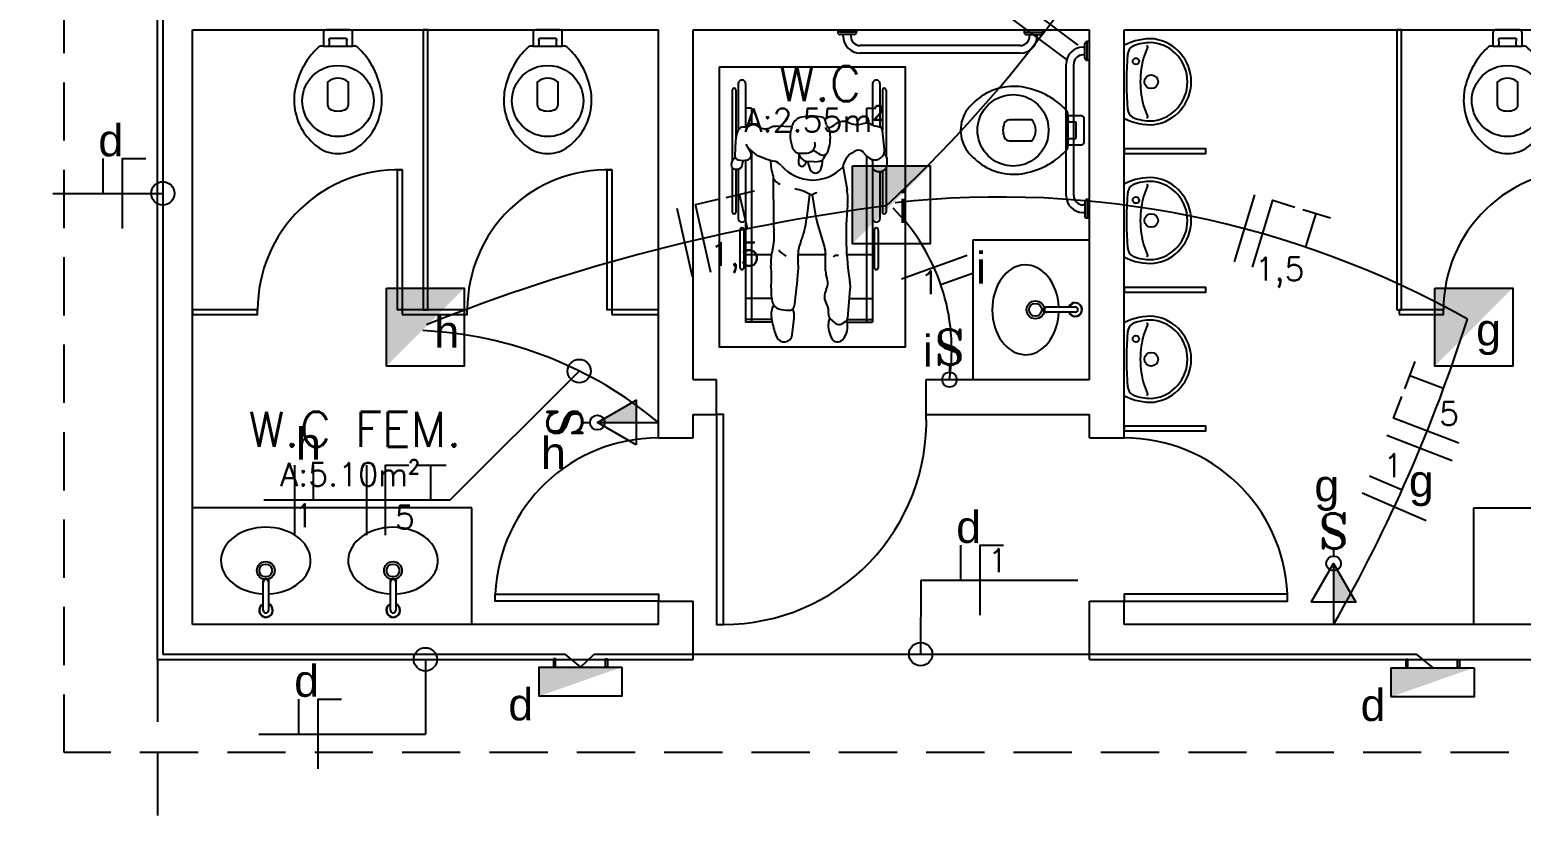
# Model space of a CAD drawing. Header units: millimetres. Extents: x 1111 to 2600, y -509 to -91.
# Drawn here: x 1557.84 to 1566.8, y -494.13 to -489.38 of the extents above; entities that cross this region are included whole.
import ezdxf
from ezdxf.enums import TextEntityAlignment as Align

# ---------------------------------------------------------------- set-up
doc = ezdxf.new("R2010")
doc.units = ezdxf.units.MM
for name, pattern in [('CONTINU', [0]), ('HIDDEN', [0.375, 0.25, -0.125]), ('HIDDENX2', [0.75, 0.5, -0.25])]:
    doc.linetypes.add(name, pattern=pattern)
for name, color, linetype in [('-HIDRO', 8, 'Continuous'), ('08', 8, 'Continuous'), ('eletroduto parede e teto', 2, 'CONTINU'), ('FIACAO', 1, 'Continuous'), ('PL3', 3, 'Continuous'), ('Pontos Elétricos', 3, 'Continuous'), ('Pontos Luminotécnicos', 3, 'Continuous'), ('PONTOS_ELETRICOS', 2, 'Continuous'), ('SOMENTE_TUBULACAO', 2, 'Continuous'), ('TXT_0', 7, 'Continuous')]:
    doc.layers.add(name, color=color, linetype=linetype)
doc.styles.add('ARIAL', font='arial.ttf', dxfattribs={"height": 2})
doc.styles.add('COTA75', font='ROMANS.SHX')
doc.styles.add('INTERRUPTOR', font='romant__.ttf', dxfattribs={"height": 0.6})
doc.styles.add('ROMANS', font='romans')

# ---------------------------------------------------------------- blocks, each defined once
blk = doc.blocks.new('SANIT-flat-3-flat-1')
at = {"layer": '-HIDRO'}
blk.add_line((0.07, -0.0625), (0.07, 0.0625), dxfattribs=at)
for points in [[(0.073, -0.082, 0.059368), (0.13, -0.132, 0.082654), (0.23, -0.178, 0.104255), (0.33, -0.1865, 0.107708), (0.43, -0.1525, 0.088187), (0.5, -0.09, 0.163426), (0.53, 0, 0.163426), (0.5, 0.09, 0.088187), (0.43, 0.1525, 0.107708), (0.33, 0.1865, 0.104255), (0.23, 0.178, 0.082654), (0.13, 0.132, 0.059368), (0.073, 0.082, 0.207706), (0.07, 0.0745), (0.07, 0.0693), (0.07, 0.0625), (0.012, 0.0625, 0.402093), (0, 0.0515), (0, 0.0515), (0, -0.0515, 0.402093), (0.012, -0.0625), (0.07, -0.0625), (0.07, -0.0693), (0.07, -0.0745, 0.207706)], [(0.152, 0, -0.268395), (0.23, 0.1335, -0.179674), (0.33, 0.151, -0.170707), (0.4205, 0.1, -0.179561), (0.4575, 0, -0.179561), (0.4205, -0.1, -0.170707), (0.33, -0.151, -0.179674), (0.23, -0.1335, -0.268395)], [(0.3425, -0.03, 0.183333), (0.3425, 0.03, 0.302776), (0.32, 0.0445), (0.224, 0.0445, 0.370787), (0.224, -0.0445), (0.32, -0.0445, 0.302776)]]:
    blk.add_lwpolyline(points, format="xyb", close=True, dxfattribs=at)
blk.add_lwpolyline([(0.07, -0.0436, 0.380199), (0.062, -0.036), (0.051, -0.036, 0.087349), (0.047, -0.037, -0.172037), (0.0383, -0.037, -0.102747), (0.0363, -0.0357, -0.167994), (0.035, -0.0315), (0.035, 0.0315), (0.035, 0.0315, -0.167994), (0.0363, 0.0357, -0.102747), (0.0383, 0.037, -0.172037), (0.047, 0.037, 0.087349), (0.051, 0.036), (0.062, 0.036, 0.380199), (0.07, 0.0436)], format="xyb", dxfattribs=at)
blk = doc.blocks.new('LAVATOR')
for p, q in [((-0.1408, 0.0004), (-0.1408, 0.1946)), ((-0.1408, -0.1938), (-0.1408, 0.0004))]:
    blk.add_line(p, q)
blk.add_lwpolyline([(-0.1288, 0.0004, 0.019765), (-0.1233, -0.1396, 0.055725), (-0.1208, -0.1596, 0.26837), (-0.0808, -0.1966, 0.08527), (0.0165, -0.2098, 0.373975), (0.1992, 0.0004, 0.373975), (0.0165, 0.2106, 0.08527), (-0.0808, 0.1974, 0.26837), (-0.1208, 0.1604, 0.055725), (-0.1233, 0.1404, 0.019765)], format="xyb", close=True)
blk.add_lwpolyline([(-0.0217, 0.1944, -0.557482), (-0.016, 0.1859, 0.068592), (-0.0493, 0.0704, 0.02486), (-0.0548, 0.0004, 0.02486), (-0.0493, -0.0696, 0.068592), (-0.016, -0.1851, -0.557482), (-0.0217, -0.1936)], format="xyb")
for centre, radius in [((-0.0778, 0.1104), 0.0175), ((0.0042, 0.0004), 0.0365)]:
    blk.add_circle(centre, radius)
for centre, radius, start, end in [((-0.1378, 0.1946), 0.003, 117.73531, 180), ((-0.0018, -0.0639), 0.2951, 85.90608, 117.73531), ((-0.013, 0.0004), 0.2323, 0, 82.01817), ((-0.013, 0.0004), 0.2322, 277.98183, 0), ((-0.1378, -0.1938), 0.003, 180, 242.26469), ((-0.0018, 0.0647), 0.2951, 242.26469, 274.09392)]:
    blk.add_arc(centre, radius, start, end)
blk = doc.blocks.new('I_i1')
at = {"layer": 'PONTOS_ELETRICOS'}
blk.add_line((0, -0.0647), (0, -0.0317), dxfattribs=at)
blk.add_circle((0, 0), 0.0317, dxfattribs=at)
at = {"layer": 'PONTOS_ELETRICOS', "style": 'INTERRUPTOR'}
blk.add_text('S', height=0.15, dxfattribs=at).set_placement((-0.0005, -0.1399), align=Align.MIDDLE)
blk = doc.blocks.new('arandela')
at = {"layer": 'eletroduto parede e teto'}
blk.add_hatch(color=9, dxfattribs=at).paths.add_polyline_path([(-0.0343, -0.1448), (0.0902, 0.2108), (-0.0343, 0.2108)])
at = {"layer": 'Pontos Luminotécnicos', "ltscale": 0.5}
for points in [[(-0.0343, -0.1448), (0.0902, -0.1448), (0.0902, 0.2108), (-0.0343, 0.2108)], [(-0.0698, 0.1486), (-0.0343, 0.1486), (-0.0343, 0.1397), (-0.0698, 0.1397)], [(-0.0698, -0.0826), (-0.0343, -0.0826), (-0.0343, -0.0737), (-0.0698, -0.0737)]]:
    blk.add_lwpolyline(points, close=True, dxfattribs=at)
blk = doc.blocks.new('f_fr')
at = {"layer": 'FIACAO'}
for points in [[(-0.04, -0.15), (-0.04, 0.15)], [(0.04, 0), (0.04, 0.15)]]:
    blk.add_lwpolyline(points, dxfattribs=at)
blk = doc.blocks.new('f_fnt')
at = {"layer": 'FIACAO'}
for points in [[(-0.08, -0.15), (-0.08, 0.15)], [(0, -0.15), (0, 0.15), (0.1, 0.15)], [(0.135, 0.15), (0.26, 0.15)], [(0.195, 0), (0.195, 0.15)]]:
    blk.add_lwpolyline(points, dxfattribs=at)
blk = doc.blocks.new('f_nr')
at = {"layer": 'FIACAO'}
for points in [[(-0.0414, 0), (-0.0414, 0.1508)], [(0.0414, -0.1492), (0.0414, 0.1508), (0.1414, 0.1508)]]:
    blk.add_lwpolyline(points, dxfattribs=at)

msp = doc.modelspace()

# ---------------------------------------------------------------- hatches: boundary and pattern name
at = {"layer": 'Pontos Elétricos'}
h = msp.add_hatch(color=251, dxfattribs=at)
h.dxf.hatch_style = 1
h.paths.add_polyline_path([(1561.2488, -491.7349), (1561.4808, -491.7349), (1561.4808, -491.601)])
h = msp.add_hatch(color=251, dxfattribs=at)
h.dxf.hatch_style = 1
h.paths.add_polyline_path([(1565.6727, -492.5811), (1565.6727, -492.8131), (1565.8066, -492.8131)])
at = {"layer": 'Pontos Luminotécnicos', "ltscale": 0.05}
h = msp.add_hatch(color=9, dxfattribs=at)
h.dxf.hatch_style = 1
h.paths.add_polyline_path([(1563.2489, -490.1932), (1562.7809, -490.1932), (1562.7809, -490.6612)])
h = msp.add_hatch(color=9, dxfattribs=at)
h.dxf.hatch_style = 1
h.paths.add_polyline_path([(1560.4489, -490.9282), (1559.9809, -490.9282), (1559.9809, -491.3962)])
h = msp.add_hatch(color=9, dxfattribs=at)
h.dxf.hatch_style = 1
h.paths.add_polyline_path([(1566.7489, -490.9282), (1566.2809, -490.9282), (1566.2809, -491.3962)])

# ---------------------------------------------------------------- linework, layer by layer
at = {"linetype": 'ByBlock'}
for p, q in [((1557.9767, -490.359), (1558.6374, -490.359)), ((1560.3619, -492.2009), (1561.1396, -491.4256)), ((1560.3619, -492.2009), (1559.2436, -492.2009)), ((1563.1917, -492.6823), (1563.1913, -493.1258)), ((1563.1917, -492.6823), (1564.135, -492.6823)), ((1560.2153, -493.1626), (1560.2149, -493.6061)), ((1559.2135, -493.6061), (1560.2149, -493.6061))]:
    msp.add_line(p, q, dxfattribs=at)
for centre in [(1558.6374, -490.359), (1561.1396, -491.4256), (1563.1913, -493.1258), (1560.2149, -493.1572)]:
    msp.add_circle(centre, 0.07, dxfattribs=at)
at = {"layer": '08', "linetype": 'HIDDENX2', "ltscale": 0.7}
for p, q in [((1558.0449, -493.7172), (1558.0449, -486.3672)), ((1568.8249, -493.7172), (1558.0449, -493.7172))]:
    msp.add_line(p, q, dxfattribs=at)
at = {"layer": '08'}
for p, q in [((1558.6049, -493.1572), (1558.6049, -489.1672)), ((1558.8149, -492.9472), (1558.8149, -489.3772)), ((1558.8149, -489.3772), (1561.6149, -489.3772)), ((1561.6149, -491.8272), (1561.6149, -489.3772)), ((1561.8249, -491.4772), (1561.8249, -489.3772)), ((1561.8249, -489.3772), (1564.2049, -489.3772)), ((1562.6929, -489.3772), (1562.6929, -489.3912)), ((1562.8049, -489.3912), (1562.6929, -489.3912)), ((1562.7909, -489.4052), (1562.7069, -489.4052)), ((1562.7258, -489.415), (1562.7258, -489.4052)), ((1562.772, -489.4052), (1562.772, -489.415)), ((1562.8049, -489.3772), (1562.8049, -489.3912)), ((1563.8129, -489.3772), (1563.8129, -489.3912)), ((1563.8129, -489.3912), (1563.9249, -489.3912)), ((1563.8269, -489.4052), (1563.9109, -489.4052)), ((1563.8458, -489.4052), (1563.8458, -489.415)), ((1563.892, -489.415), (1563.892, -489.4052)), ((1563.9249, -489.3772), (1563.9249, -489.3912)), ((1564.2049, -491.4772), (1564.2049, -489.3772)), ((1564.4149, -491.8272), (1564.4149, -489.3772)), ((1564.4149, -489.3772), (1568.6149, -489.3772)), ((1563.7898, -489.471), (1562.828, -489.471)), ((1564.1671, -489.4806), (1564.1769, -489.4806)), ((1564.1769, -489.5457), (1564.1769, -489.4617)), ((1564.1909, -489.5597), (1564.1909, -489.4477)), ((1564.2049, -489.4477), (1564.1909, -489.4477)), ((1563.7898, -489.5172), (1562.828, -489.5172)), ((1564.0649, -490.3717), (1564.0649, -489.5828)), ((1564.1111, -490.3717), (1564.1111, -489.5828)), ((1564.1769, -489.5268), (1564.1671, -489.5268)), ((1564.2049, -489.5597), (1564.1909, -489.5597)), ((1562.0587, -489.738), (1562.0587, -490.1648)), ((1562.0809, -489.738), (1562.0809, -490.0294)), ((1562.0952, -489.7002), (1562.0952, -489.9785)), ((1562.1396, -489.7002), (1562.1396, -489.8463)), ((1562.9024, -489.7002), (1562.9024, -489.8463)), ((1562.9468, -489.7002), (1562.9468, -489.9606)), ((1562.961, -489.738), (1562.961, -489.9787)), ((1562.9833, -489.738), (1562.9833, -490.1335)), ((1562.1752, -489.8463), (1562.1396, -489.8463)), ((1562.1396, -489.8463), (1562.1396, -489.9595)), ((1562.1752, -489.8463), (1562.1752, -489.9487)), ((1562.8668, -489.8463), (1562.9024, -489.8463)), ((1562.8668, -489.8463), (1562.8668, -489.9379)), ((1562.9024, -489.8463), (1562.9024, -489.9477)), ((1562.4167, -489.9582), (1562.3235, -489.9561)), ((1562.9737, -490.0947), (1562.9613, -489.9806)), ((1562.1397, -490.0638), (1562.169, -490.1124)), ((1562.1543, -490.0881), (1562.1937, -490.1198)), ((1562.1612, -490.0936), (1562.1577, -490.0936)), ((1562.1752, -490.1049), (1562.1752, -491.1327)), ((1562.4542, -490.116), (1562.4656, -490.136)), ((1562.4599, -490.126), (1562.458, -490.1765)), ((1562.4717, -490.1182), (1562.5064, -490.1163)), ((1562.621, -490.124), (1562.606, -490.1515)), ((1562.0573, -490.2007), (1562.0537, -490.1814)), ((1562.0569, -490.1673), (1562.0654, -490.1556)), ((1562.0587, -490.2045), (1562.0587, -490.4714)), ((1562.0809, -490.2145), (1562.0809, -490.4714)), ((1562.0952, -490.2132), (1562.0952, -490.5092)), ((1562.1396, -490.1595), (1562.1396, -490.5092)), ((1562.5048, -490.1659), (1562.4952, -490.1857)), ((1562.5509, -490.1695), (1562.5174, -490.1678)), ((1562.5533, -490.1694), (1562.5863, -490.1651)), ((1562.7242, -490.1936), (1562.7487, -490.3368)), ((1562.8668, -490.1348), (1562.8668, -491.1327)), ((1562.9024, -490.1616), (1562.9024, -490.1887)), ((1562.9024, -490.2051), (1562.9024, -490.5092)), ((1562.9833, -490.2079), (1562.9833, -490.4714)), ((1562.9905, -490.1872), (1562.9903, -490.1547)), ((1562.3047, -490.2562), (1562.3062, -490.5335)), ((1562.9468, -490.2279), (1562.9468, -490.5092)), ((1562.961, -490.2243), (1562.961, -490.4714)), ((1562.5234, -490.3633), (1562.505, -490.5114)), ((1562.5386, -490.3678), (1562.5593, -490.4908)), ((1564.1909, -490.3948), (1564.1909, -490.5068)), ((1564.2049, -490.3948), (1564.1909, -490.3948)), ((1564.1769, -490.4277), (1564.1671, -490.4277)), ((1564.1671, -490.4739), (1564.1769, -490.4739)), ((1564.1769, -490.4088), (1564.1769, -490.4928)), ((1562.1396, -490.5092), (1562.1396, -491.1327)), ((1562.6128, -490.675), (1562.5685, -490.5296)), ((1562.9024, -490.5092), (1562.9024, -491.1327)), ((1564.2049, -490.5068), (1564.1909, -490.5068)), ((1562.1053, -490.5787), (1562.1053, -490.8038)), ((1562.1295, -490.5787), (1562.1295, -490.8038)), ((1562.9125, -490.5787), (1562.9125, -490.8038)), ((1562.9367, -490.5787), (1562.9367, -490.8038)), ((1562.2947, -490.727), (1562.1396, -490.727)), ((1562.6204, -490.727), (1562.4538, -490.727)), ((1562.62, -490.8233), (1562.6204, -490.7273)), ((1562.9024, -490.727), (1562.747, -490.727)), ((1562.2961, -490.9905), (1562.1396, -490.9905)), ((1562.7527, -491.1072), (1562.7681, -490.934)), ((1562.7631, -490.9905), (1562.9024, -490.9905)), ((1562.4196, -491.2075), (1562.4306, -491.1072)), ((1563.9453, -491.041), (1563.947, -491.041)), ((1563.947, -491.0727), (1563.9453, -491.0727)), ((1563.9481, -491.041), (1563.9502, -491.041)), ((1563.9502, -491.0728), (1563.9481, -491.0728)), ((1563.9502, -491.041), (1564.1203, -491.041)), ((1564.1203, -491.0728), (1563.9502, -491.0728)), ((1562.296, -491.116), (1562.1396, -491.116)), ((1562.2991, -491.1327), (1562.1396, -491.1327)), ((1562.6806, -491.1396), (1562.6489, -491.1131)), ((1562.7174, -491.1421), (1562.7399, -491.128)), ((1562.7501, -491.1327), (1562.9024, -491.1327)), ((1562.7504, -491.116), (1562.9024, -491.116)), ((1561.8249, -491.4772), (1561.9649, -491.4772)), ((1561.9649, -491.6872), (1561.9649, -491.4772)), ((1563.2249, -491.4772), (1564.2049, -491.4772)), ((1563.2249, -491.6872), (1563.2249, -491.4772)), ((1561.8249, -491.8272), (1561.8249, -491.6872)), ((1561.8249, -491.6872), (1561.9649, -491.6872)), ((1563.2249, -491.6872), (1564.2049, -491.6872)), ((1564.2049, -491.8272), (1564.2049, -491.6872)), ((1561.6149, -491.8272), (1561.8249, -491.8272)), ((1564.2049, -491.8272), (1564.4149, -491.8272)), ((1559.2411, -492.6893), (1559.2411, -492.6876)), ((1559.2411, -492.6924), (1559.2411, -492.6904)), ((1559.2411, -492.8626), (1559.2411, -492.6924)), ((1559.2729, -492.6876), (1559.2729, -492.6893)), ((1559.2729, -492.6904), (1559.2729, -492.6924)), ((1559.2729, -492.6924), (1559.2729, -492.8626)), ((1560.0056, -492.6924), (1560.0056, -492.6904)), ((1560.0056, -492.8626), (1560.0056, -492.6924)), ((1560.0057, -492.6893), (1560.0057, -492.6876)), ((1560.0374, -492.6876), (1560.0374, -492.6893)), ((1560.0375, -492.6904), (1560.0375, -492.6924)), ((1560.0375, -492.6924), (1560.0375, -492.8626)), ((1561.6149, -492.9472), (1561.6149, -492.8072)), ((1561.6149, -492.8072), (1561.8249, -492.8072)), ((1561.8249, -493.1572), (1561.8249, -492.8072)), ((1564.2049, -493.1572), (1564.2049, -492.8072)), ((1564.2049, -492.8072), (1564.4149, -492.8072)), ((1564.4149, -492.9472), (1564.4149, -492.8072)), ((1561.6149, -492.9472), (1558.8149, -492.9472)), ((1568.6149, -492.9472), (1564.4149, -492.9472)), ((1558.6049, -493.1572), (1561.8249, -493.1572)), ((1564.2049, -493.1572), (1568.8249, -493.1572))]:
    msp.add_line(p, q, dxfattribs=at)
at = {"layer": '08', "ltscale": 0.03}
for p, q in [((1563.5049, -490.6372), (1563.5049, -491.4772)), ((1563.5049, -490.6372), (1564.2049, -490.6372)), ((1560.4949, -492.2472), (1558.8149, -492.2472)), ((1560.4949, -492.9472), (1560.4949, -492.2472)), ((1566.5149, -492.2472), (1568.6149, -492.2472)), ((1566.5149, -492.9472), (1566.5149, -492.2472))]:
    msp.add_line(p, q, dxfattribs=at)
at = {"layer": '08', "linetype": 'HIDDEN', "ltscale": 1.5}
msp.add_lwpolyline([(1558.6049, -493.1572), (1558.6049, -495.6422), (1523.6049, -495.6422), (1523.6049, -467.6422), (1558.6049, -467.6422), (1558.6049, -470.1272)], dxfattribs=at)
at = {"layer": '08'}
for points in [[(1560.2009, -491.0572), (1560.2289, -491.0572), (1560.2289, -489.3772), (1560.2009, -489.3772)], [(1566.0529, -491.0572), (1566.0809, -491.0572), (1566.0809, -489.3772), (1566.0529, -489.3772)], [(1564.4149, -490.1192), (1564.9049, -490.1192), (1564.9049, -490.0912), (1564.4149, -490.0912)], [(1560.0749, -491.0572), (1560.0469, -491.0572), (1560.0469, -490.2172), (1560.0749, -490.2172)], [(1561.3349, -491.0572), (1561.3069, -491.0572), (1561.3069, -490.2172), (1561.3349, -490.2172)], [(1564.4149, -490.9522), (1564.9049, -490.9522), (1564.9049, -490.9242), (1564.4149, -490.9242)], [(1558.8149, -491.0852), (1559.2069, -491.0852), (1559.2069, -491.0572), (1558.8149, -491.0572)], [(1560.0749, -491.0852), (1560.4669, -491.0852), (1560.4669, -491.0572), (1560.0749, -491.0572)], [(1561.3349, -491.0852), (1561.6149, -491.0852), (1561.6149, -491.0572), (1561.3349, -491.0572)], [(1566.0669, -491.0852), (1566.3329, -491.0852), (1566.3329, -491.0572), (1566.0669, -491.0572)], [(1561.9649, -491.6872), (1561.9649, -492.9472), (1562.0069, -492.9472), (1562.0069, -491.6872)], [(1564.4149, -491.7852), (1564.9049, -491.7852), (1564.9049, -491.7572), (1564.4149, -491.7572)], [(1561.6149, -492.8072), (1560.6349, -492.8072), (1560.6349, -492.7652), (1561.6149, -492.7652)], [(1564.4149, -492.8072), (1565.3949, -492.8072), (1565.3949, -492.7652), (1564.4149, -492.7652)]]:
    msp.add_lwpolyline(points, close=True, dxfattribs=at)
at = {"layer": '08', "ltscale": 0.7}
msp.add_lwpolyline([(1561.9803, -489.6012), (1561.9803, -491.2812), (1563.1003, -491.2812), (1563.1003, -489.6012)], close=True, dxfattribs=at)
at = {"layer": '08'}
for points in [[(1563.9453, -491.0727, 0), (1563.9425, -491.0725, 0), (1563.9399, -491.0718, 0), (1563.9374, -491.0706, 0), (1563.9351, -491.069, 0), (1563.9332, -491.0671, 0), (1563.9316, -491.0648, 0), (1563.9304, -491.0623, 0), (1563.9297, -491.0596, 0), (1563.9295, -491.0569, 0), (1563.9297, -491.0541, 0), (1563.9304, -491.0514, 0), (1563.9316, -491.0489, 0), (1563.9332, -491.0467, 0), (1563.9351, -491.0447, 0), (1563.9374, -491.0431, 0), (1563.9399, -491.042, 0), (1563.9425, -491.0412, 0), (1563.9453, -491.041, 0)], [(1563.9445, -491.0414, 0), (1563.9419, -491.0422, 0), (1563.9394, -491.0435, 0), (1563.9372, -491.0451, 0), (1563.9354, -491.0472, 0), (1563.9339, -491.0495, 0), (1563.9328, -491.0521, 0), (1563.9322, -491.0548, 0), (1563.9321, -491.0569, 0)], [(1563.9321, -491.0569, 0), (1563.9323, -491.0596, 0), (1563.933, -491.0623, 0), (1563.9342, -491.0648, 0), (1563.9358, -491.0671, 0), (1563.9377, -491.069, 0), (1563.94, -491.0706, 0), (1563.9425, -491.0718, 0), (1563.9445, -491.0724, 0)], [(1563.9481, -491.0728, 0), (1563.9453, -491.0725, 0), (1563.9426, -491.0718, 0), (1563.9401, -491.0706, 0), (1563.9379, -491.069, 0), (1563.9359, -491.0671, 0), (1563.9343, -491.0648, 0), (1563.9332, -491.0623, 0), (1563.9325, -491.0596, 0), (1563.9322, -491.0569, 0), (1563.9325, -491.0541, 0), (1563.9332, -491.0514, 0), (1563.9343, -491.0489, 0), (1563.9359, -491.0466, 0), (1563.9379, -491.0447, 0), (1563.9401, -491.0431, 0), (1563.9426, -491.0419, 0), (1563.9453, -491.0412, 0), (1563.9481, -491.041, 0)], [(1563.9501, -491.041, 0), (1563.9474, -491.0412, 0), (1563.9447, -491.0419, 0), (1563.9422, -491.0431, 0), (1563.9399, -491.0447, 0), (1563.938, -491.0467, 0), (1563.9364, -491.0489, 0), (1563.9352, -491.0515, 0), (1563.9345, -491.0541, 0), (1563.9343, -491.0569, 0)], [(1563.9343, -491.0569, 0), (1563.9346, -491.0596, 0), (1563.9353, -491.0623, 0), (1563.9364, -491.0648, 0), (1563.938, -491.0671, 0), (1563.94, -491.069, 0), (1563.9422, -491.0706, 0), (1563.9447, -491.0718, 0), (1563.9474, -491.0725, 0), (1563.9502, -491.0728, 0)], [(1563.9501, -491.041, 0), (1563.9502, -491.041, 0)], [(1559.2411, -492.6876, 0), (1559.2414, -492.6848, 0), (1559.2421, -492.6822, 0), (1559.2433, -492.6797, 0), (1559.2448, -492.6774, 0), (1559.2468, -492.6754, 0), (1559.2491, -492.6739, 0), (1559.2516, -492.6727, 0), (1559.2543, -492.672, 0), (1559.257, -492.6718, 0), (1559.2598, -492.672, 0), (1559.2624, -492.6727, 0), (1559.2649, -492.6739, 0), (1559.2672, -492.6754, 0), (1559.2692, -492.6774, 0), (1559.2707, -492.6797, 0), (1559.2719, -492.6822, 0), (1559.2726, -492.6848, 0), (1559.2729, -492.6876, 0)], [(1559.2411, -492.6904, 0), (1559.2413, -492.6876, 0), (1559.2421, -492.6849, 0), (1559.2432, -492.6824, 0), (1559.2448, -492.6802, 0), (1559.2468, -492.6782, 0), (1559.2491, -492.6766, 0), (1559.2516, -492.6755, 0), (1559.2542, -492.6747, 0), (1559.257, -492.6745, 0), (1559.2598, -492.6747, 0), (1559.2624, -492.6755, 0), (1559.265, -492.6766, 0), (1559.2672, -492.6782, 0), (1559.2692, -492.6802, 0), (1559.2708, -492.6824, 0), (1559.272, -492.6849, 0), (1559.2727, -492.6876, 0), (1559.2729, -492.6904, 0)], [(1559.257, -492.6766, 0), (1559.2542, -492.6768, 0), (1559.2516, -492.6776, 0), (1559.2491, -492.6787, 0), (1559.2468, -492.6803, 0), (1559.2448, -492.6823, 0), (1559.2432, -492.6845, 0), (1559.2421, -492.687, 0), (1559.2413, -492.6897, 0), (1559.2411, -492.6924, 0)], [(1559.257, -492.6744, 0), (1559.2543, -492.6746, 0), (1559.2516, -492.6753, 0), (1559.2491, -492.6765, 0), (1559.2468, -492.6781, 0), (1559.2448, -492.68, 0), (1559.2433, -492.6823, 0), (1559.2421, -492.6848, 0), (1559.2415, -492.6868, 0)], [(1559.2725, -492.6868, 0), (1559.2717, -492.6842, 0), (1559.2704, -492.6817, 0), (1559.2687, -492.6795, 0), (1559.2667, -492.6777, 0), (1559.2644, -492.6762, 0), (1559.2618, -492.6751, 0), (1559.2591, -492.6745, 0), (1559.257, -492.6744, 0)], [(1559.2729, -492.6924, 0), (1559.2727, -492.6896, 0), (1559.2719, -492.687, 0), (1559.2708, -492.6845, 0), (1559.2692, -492.6822, 0), (1559.2672, -492.6803, 0), (1559.2649, -492.6787, 0), (1559.2624, -492.6775, 0), (1559.2597, -492.6768, 0), (1559.257, -492.6766, 0)], [(1559.2729, -492.6924, 0), (1559.2729, -492.6924, 0)], [(1560.0056, -492.6904, 0), (1560.0059, -492.6876, 0), (1560.0066, -492.6849, 0), (1560.0078, -492.6824, 0), (1560.0094, -492.6802, 0), (1560.0113, -492.6782, 0), (1560.0136, -492.6766, 0), (1560.0161, -492.6755, 0), (1560.0188, -492.6747, 0), (1560.0216, -492.6745, 0), (1560.0243, -492.6747, 0), (1560.027, -492.6755, 0), (1560.0295, -492.6766, 0), (1560.0318, -492.6782, 0), (1560.0337, -492.6802, 0), (1560.0353, -492.6824, 0), (1560.0365, -492.6849, 0), (1560.0372, -492.6876, 0), (1560.0375, -492.6904, 0)], [(1560.0216, -492.6766, 0), (1560.0188, -492.6768, 0), (1560.0161, -492.6776, 0), (1560.0136, -492.6787, 0), (1560.0113, -492.6803, 0), (1560.0094, -492.6823, 0), (1560.0078, -492.6845, 0), (1560.0066, -492.687, 0), (1560.0059, -492.6897, 0), (1560.0056, -492.6924, 0)], [(1560.0057, -492.6876, 0), (1560.0059, -492.6848, 0), (1560.0066, -492.6822, 0), (1560.0078, -492.6797, 0), (1560.0094, -492.6774, 0), (1560.0114, -492.6754, 0), (1560.0136, -492.6739, 0), (1560.0161, -492.6727, 0), (1560.0188, -492.672, 0), (1560.0216, -492.6718, 0), (1560.0243, -492.672, 0), (1560.027, -492.6727, 0), (1560.0295, -492.6739, 0), (1560.0318, -492.6754, 0), (1560.0337, -492.6774, 0), (1560.0353, -492.6797, 0), (1560.0365, -492.6822, 0), (1560.0372, -492.6848, 0), (1560.0374, -492.6876, 0)], [(1560.0216, -492.6744, 0), (1560.0188, -492.6746, 0), (1560.0161, -492.6753, 0), (1560.0136, -492.6765, 0), (1560.0114, -492.6781, 0), (1560.0094, -492.68, 0), (1560.0078, -492.6823, 0), (1560.0066, -492.6848, 0), (1560.0061, -492.6868, 0)], [(1560.0371, -492.6868, 0), (1560.0362, -492.6842, 0), (1560.035, -492.6817, 0), (1560.0333, -492.6795, 0), (1560.0312, -492.6777, 0), (1560.0289, -492.6762, 0), (1560.0264, -492.6751, 0), (1560.0237, -492.6745, 0), (1560.0216, -492.6744, 0)], [(1560.0375, -492.6924, 0), (1560.0372, -492.6896, 0), (1560.0365, -492.687, 0), (1560.0353, -492.6845, 0), (1560.0337, -492.6822, 0), (1560.0317, -492.6803, 0), (1560.0295, -492.6787, 0), (1560.027, -492.6775, 0), (1560.0243, -492.6768, 0), (1560.0216, -492.6766, 0)], [(1560.0375, -492.6924, 0), (1560.0375, -492.6924, 0)]]:
    msp.add_polyline3d(points, dxfattribs=at)
at = {"layer": '08', "ltscale": 0.03}
for centre, radius in [((1563.881, -491.0579), 0.0537), ((1563.881, -491.0579), 0.0383), ((1559.256, -492.6233), 0.0537), ((1559.256, -492.6233), 0.0383), ((1560.0205, -492.6233), 0.0537), ((1560.0205, -492.6233), 0.0383)]:
    msp.add_circle(centre, radius, dxfattribs=at)
at = {"layer": '08'}
for centre, radius, start, end in [((1562.7069, -489.3912), 0.014, 180, 270), ((1562.7909, -489.3912), 0.014, 270, 0), ((1563.8269, -489.3912), 0.014, 180, 270), ((1563.9109, -489.3912), 0.014, 270, 360), ((1562.828, -489.415), 0.1022, 180, 270), ((1562.828, -489.415), 0.056, 180, 270), ((1563.7898, -489.415), 0.056, 270, 360), ((1563.7898, -489.415), 0.1022, 270, 360), ((1564.1671, -489.5828), 0.1022, 90, 180), ((1564.1909, -489.4617), 0.014, 90, 180), ((1564.1671, -489.5828), 0.056, 90, 180), ((1564.1909, -489.5457), 0.014, 180, 270), ((1562.0698, -489.738), 0.0111, 0, 180), ((1562.1174, -489.7002), 0.0222, 0, 180), ((1562.9246, -489.7002), 0.0222, 0, 180), ((1562.9722, -489.738), 0.0111, 0, 180), ((1562.5957, -490.0152), 0.1879, 158.13351, 162.35097), ((1562.488, -489.972), 0.0719, 100.04427, 158.13351), ((1562.5374, -490.2505), 0.3548, 80.21672, 100.04427), ((1562.5932, -489.9267), 0.0261, 0.95353, 80.21672), ((1562.6684, -489.9254), 0.0491, 180.95353, 221.32895), ((1562.5813, -489.8093), 0.1659, 289.72567, 307.52221), ((1562.7253, -489.9967), 0.0704, 63.51661, 127.52221), ((1562.8083, -489.8301), 0.1157, 243.51661, 286.56944), ((1562.8631, -490.0141), 0.0763, 67.14854, 106.56944), ((1562.9926, -489.7067), 0.2573, 247.14854, 258.55295), ((1563.2224, -490.1459), 1.1474, 173.54568, 179.2953), ((1562.1787, -490.0279), 0.0971, 149.42594, 173.54568), ((1562.1787, -490.0279), 0.0971, 145.4123, 149.42594), ((1562.1234, -489.9897), 0.0299, 86.22682, 145.4123), ((1562.1305, -489.8823), 0.0777, 266.22682, 295.21489), ((1562.1864, -490.0011), 0.0535, 102.10761, 115.21489), ((1562.1864, -490.0011), 0.0535, 53.1315, 102.10761), ((1562.2574, -489.9063), 0.0649, 233.1315, 296.46299), ((1562.3218, -490.0356), 0.0794, 88.71911, 116.46299), ((1562.5957, -490.0152), 0.1879, 162.35097, 202.37391), ((1562.5834, -490.0002), 0.0642, 32.80164, 41.32895), ((1562.3968, -490.0212), 0.252, 339.58637, 6.4099), ((1562.5834, -490.0002), 0.0642, 6.4099, 32.80164), ((1562.9366, -489.9833), 0.0249, 65.74067, 78.55295), ((1562.9366, -489.9833), 0.0249, 6.17376, 65.74067), ((1562.143, -490.128), 0.0302, 284.35284, 31.02908), ((1562.2445, -490.0569), 0.0809, 231.10071, 245.81716), ((1562.469, -490.0673), 0.0509, 202.37391, 273.03449), ((1562.5064, -490.0654), 0.051, 270, 15.43766), ((1562.3255, -490.5649), 0.5126, 59.17006, 64.88479), ((1562.604, -490.0983), 0.0309, 239.17006, 339.58637), ((1562.8492, -490.2225), 0.1283, 109.94441, 166.94517), ((1562.8186, -490.1383), 0.0386, 34.54853, 109.94441), ((1562.9345, -490.0585), 0.1021, 214.54853, 248.14341), ((1562.9175, -490.1008), 0.0565, 248.14341, 6.17376), ((1562.9539, -490.155), 0.0364, 36.11912, 64.09629), ((1562.0715, -490.178), 0.0181, 143.80498, 190.69904), ((1562.0704, -490.1982), 0.0133, 190.69904, 244.40644), ((1562.084, -490.1697), 0.0449, 244.40644, 307.77997), ((1562.0781, -490.1648), 0.0157, 76.41853, 143.80498), ((1562.1013, -490.1321), 0.0262, 179.2953, 256.28905), ((1562.1222, -490.0466), 0.1143, 256.28905, 284.35284), ((1562.1, -490.1903), 0.0188, 307.77997, 7.82653), ((1562.1526, -490.1831), 0.0343, 139.48939, 187.82653), ((1562.4678, -489.5595), 0.6261, 245.81716, 255.64405), ((1562.6108, -490.1563), 0.322, 180.56983, 198.07444), ((1562.2929, -490.2429), 0.0793, 40.66122, 75.64405), ((1562.5431, -490.028), 0.2505, 220.66122, 316.68578), ((1562.4776, -490.1772), 0.0196, 177.82718, 334.23101), ((1562.5206, -490.1046), 0.0633, 209.72508, 267.10578), ((1562.6415, -490.1593), 0.1276, 183.70757, 207.29496), ((1562.5586, -490.2021), 0.0344, 207.29496, 338.46799), ((1562.5516, -490.1563), 0.0132, 267.10578, 277.52313), ((1562.5828, -490.1389), 0.0264, 277.52313, 331.37121), ((1562.4478, -490.1583), 0.1536, 338.46799, 0.23807), ((1562.8525, -490.1752), 0.0516, 344.40904, 23.68288), ((1562.9305, -490.1969), 0.0293, 164.40904, 246.70713), ((1562.9406, -490.1734), 0.0548, 291.89094, 320.99819), ((1562.9579, -490.1875), 0.0326, 320.99819, 0.37342), ((1562.9539, -490.155), 0.0364, 0.37342, 36.11912), ((1560.0469, -491.0572), 0.84, 88.08979, 180), ((1561.3069, -491.0572), 0.84, 88.08979, 180), ((1562.375, -490.232), 0.0776, 205.10488, 248.82747), ((1562.9406, -490.1734), 0.0548, 246.70713, 276.51632), ((1562.9406, -490.1734), 0.0548, 276.51632, 291.89094), ((1567.1729, -491.0572), 0.84, 88.08979, 180), ((1562.3962, -490.585), 0.2556, 57.27401, 81.21954), ((1562.6511, -490.5912), 0.2501, 109.37032, 117.81627), ((1562.4093, -490.3947), 0.3442, 354.16195, 9.68494), ((1564.1671, -490.3717), 0.1022, 180, 270), ((1564.1671, -490.3717), 0.056, 180, 270), ((1564.1909, -490.4088), 0.014, 90, 180), ((1562.0698, -490.4714), 0.0111, 180, 0), ((1564.4789, -490.6063), 1.7361, 174.16195, 189.48946), ((1562.9722, -490.4714), 0.0111, 180, 0), ((1562.1174, -490.5092), 0.0222, 180, 0), ((1562.1174, -490.5787), 0.0121, 0, 180), ((1562.7194, -490.5313), 0.4133, 180.31203, 187.44931), ((1562.0486, -490.4719), 0.4581, 337.59537, 355.04784), ((1562.8653, -490.4392), 0.3103, 189.57559, 196.94451), ((1562.9246, -490.5092), 0.0222, 180, 0), ((1562.9246, -490.5787), 0.0121, 0, 180), ((1564.1909, -490.4928), 0.014, 180, 270), ((1562.0338, -490.6209), 0.2782, 344.16987, 7.44931), ((1562.6963, -490.7398), 0.2429, 157.38792, 176.96407), ((1562.5636, -490.7712), 0.2725, 164.16987, 184.49755), ((1562.4032, -490.6639), 0.0725, 208.693, 254.33584), ((1562.6963, -490.7398), 0.2429, 176.96407, 186.05598), ((1562.4437, -490.7265), 0.1768, 359.74606, 16.94451), ((1562.6903, -490.7669), 0.0358, 79.37709, 135.31336), ((1562.1174, -490.8038), 0.0121, 180, 0), ((1561.3528, -490.8664), 0.942, 356.30243, 4.49755), ((1559.2617, -490.5792), 3.2034, 351.83902, 355.58298), ((1562.1253, -490.8004), 0.3313, 355.58298, 6.05598), ((1562.7642, -490.8239), 0.1442, 179.74606, 200.12721), ((1562.9246, -490.8038), 0.0121, 180, 0), ((1562.5694, -490.945), 0.2771, 176.30243, 194.83546), ((1562.5578, -490.8995), 0.0757, 331.11069, 20.12721), ((1562.6055, -490.9195), 0.1633, 354.89292, 9.48946), ((1562.3509, -491.0029), 0.0511, 194.83546, 253.48227), ((1562.7019, -490.9791), 0.0889, 151.11069, 212.08467), ((1564.1203, -491.0567), 0.0416, 90, 157.67712), ((1564.1203, -491.0567), 0.0416, 202.6883, 90), ((1564.1203, -491.0567), 0.0401, 203.60737, 156.77211), ((1562.4199, -491.0877), 0.1268, 152.65292, 188.26104), ((1562.7864, -491.0345), 0.4971, 188.26104, 191.39668), ((1562.3977, -490.8451), 0.2157, 253.48227, 271.28805), ((1562.4019, -491.0295), 0.0312, 271.28805, 315.47109), ((1562.4019, -491.0295), 0.0312, 315.47109, 351.83902), ((1562.3055, -491.0935), 0.1259, 353.76268, 19.54927), ((1562.5617, -491.0669), 0.0765, 349.8776, 32.08467), ((1562.6712, -491.0865), 0.0347, 169.8776, 230.06925), ((1562.6938, -491.1402), 0.0575, 147.72186, 174.89343), ((1562.7253, -491.1048), 0.0274, 302.09613, 354.89292), ((1564.1203, -491.0569), 0.0159, 270, 90), ((1562.7864, -491.0345), 0.4971, 191.39668, 201.96917), ((1562.8024, -491.1499), 0.1665, 174.89343, 209.17313), ((1562.7007, -491.1155), 0.0314, 230.06925, 302.09613), ((1562.6328, -491.1573), 0.1198, 317.16594, 17.40343), ((1562.3709, -491.2021), 0.0491, 201.96917, 353.76268), ((1562.6916, -491.2117), 0.0396, 209.17313, 317.16594), ((1559.2571, -492.8626), 0.0416, 112.6883, 0), ((1559.2571, -492.8626), 0.0401, 113.60737, 66.77211), ((1559.257, -492.8626), 0.0159, 180, 0), ((1559.2571, -492.8626), 0.0416, 0, 67.67712), ((1560.0217, -492.8626), 0.0416, 112.6883, 0), ((1560.0217, -492.8626), 0.0401, 113.60737, 66.77211), ((1560.0216, -492.8626), 0.0159, 180, 0), ((1560.0217, -492.8626), 0.0416, 0, 67.67712)]:
    msp.add_arc(centre, radius, start, end, dxfattribs=at)
at = {"layer": '08', "ltscale": 0.7}
for centre, radius, start, end in [((1562.0069, -491.7285), 1.2187, 270, 1.94204), ((1561.6149, -492.8081), 0.9809, 90, 177.4911), ((1564.4149, -492.8081), 0.9809, 2.5089, 90)]:
    msp.add_arc(centre, radius, start, end, dxfattribs=at)
at = {"layer": '08', "ltscale": 0.03}
for centre, major_axis in [((1563.8215, -491.0579), (0, 0.2695)), ((1559.256, -492.5638), (0.2695, 0)), ((1560.0205, -492.5638), (0.2695, 0))]:
    msp.add_ellipse(centre, major_axis=major_axis, ratio=0.742857, start_param=4.775358, end_param=10.940424, dxfattribs=at)
at = {"layer": 'PL3'}
for p, q in [((1561.2488, -491.7349), (1561.6149, -491.7349)), ((1565.6727, -492.5811), (1565.6727, -492.9472))]:
    msp.add_line(p, q, dxfattribs=at)
for points in [[(1561.4808, -491.8689), (1561.2488, -491.7349), (1561.4808, -491.601)], [(1565.5387, -492.8131), (1565.6727, -492.5811), (1565.8066, -492.8131)]]:
    msp.add_lwpolyline(points, close=True, dxfattribs=at)
at = {"layer": 'Pontos Luminotécnicos', "ltscale": 0.5}
for points in [[(1562.7809, -490.1932), (1563.2489, -490.1932), (1563.2489, -490.6612), (1562.7809, -490.6612)], [(1559.9809, -490.9282), (1560.4489, -490.9282), (1560.4489, -491.3962), (1559.9809, -491.3962)], [(1566.2809, -490.9282), (1566.7489, -490.9282), (1566.7489, -491.3962), (1566.2809, -491.3962)]]:
    msp.add_lwpolyline(points, close=True, dxfattribs=at)
at = {"layer": 'SOMENTE_TUBULACAO'}
for p, q in [((1558.6374, -487.4025), (1558.6374, -493.1258)), ((1558.6374, -493.1258), (1561.054, -493.1258)), ((1561.054, -493.1258), (1561.1471, -493.2037)), ((1561.1471, -493.2037), (1561.2296, -493.1258)), ((1561.2296, -493.1258), (1566.1685, -493.1258)), ((1566.1685, -493.1258), (1566.2684, -493.207))]:
    msp.add_line(p, q, dxfattribs=at)
at = {"layer": 'SOMENTE_TUBULACAO', "linetype": 'HIDDEN'}
msp.add_arc((1595.5425, -646.1143, -0.1691), 164.0149, 100.729999, 108.075096, dxfattribs=at)
at = {"layer": 'SOMENTE_TUBULACAO'}
for centre, radius, start, end in [((1557.3073, -484.3103), 8.3495, 312.82748, 332.71283), ((1563.6708, -496.1115), 5.7309, 60.68509, 96.3418), ((1564.4177, -501.6803), 11.3375, 97.26848, 111.71737), ((1562.1733, -491.2989), 1.2046, 351.48666, 44.96616), ((1560.086, -493.5641), 2.384, 50.10856, 87.28049), ((1557.4229, -488.2352), 9.5006, 330.26626, 342.3584)]:
    msp.add_arc(centre, radius, start, end, dxfattribs=at)

# ---------------------------------------------------------------- block references
at = {"layer": '08', "xscale": 1.399999999999999, "yscale": 1.399999999999999, "zscale": 1.399999999999999}
for p, rotation in [((1559.6899, -489.3772), 270), ((1560.9499, -489.3772), 270), ((1566.7179, -489.3772), 270), ((1564.1732, -489.9801), 179.9999999999999)]:
    msp.add_blockref('SANIT-flat-3-flat-1', p, dxfattribs=dict(at, rotation=rotation))
at = {"layer": '08', "xscale": 1.117200000391022, "yscale": 1.117200000391022, "zscale": 1.117200000391022}
for p in [(1564.5722, -489.6891), (1564.5722, -490.5221), (1564.5722, -491.3551)]:
    msp.add_blockref('LAVATOR', p, dxfattribs=at)
at = {"layer": 'eletroduto parede e teto', "xscale": -1.399999999999999, "yscale": 1.399999999999999, "zscale": 1.399999999999999, "rotation": 90}
for p in [(1561.1933, -493.2517), (1566.3146, -493.255)]:
    msp.add_blockref('arandela', p, dxfattribs=at)
at = {"layer": 'SOMENTE_TUBULACAO'}
for name, p, xscale, yscale, zscale, rotation in [('f_fnt', (1563.9702, -489.3422), 1.399999999999999, 1.399999999999999, 1.399999999999999, 53.11482693370759), ('f_fnt', (1561.8836, -490.6296), 1.399999999999999, 1.399999999999999, 1.399999999999999, 12.75734620724421), ('f_fnt', (1565.2456, -490.6012), 1.399999999999999, 1.399999999999999, 1.399999999999999, 343.1157720970863), ('f_fr', (1563.2928, -490.8539), 1.399999999999999, 1.399999999999999, 1.399999999999999, 289.9506088856671), ('I_i1', (1563.3647, -491.4772), 1.399999999999999, 1.399999999999999, 1.399999999999999, 180.0000000000642), ('f_fnt', (1566.2286, -491.7842), 1.4, 1.4, 1.4, 68.99852361036646), ('I_i1', (1561.2488, -491.7349), 1.399999999999999, 1.399999999999999, 1.399999999999999, 270), ('f_fr', (1566.0593, -492.1911), 1.399999999999999, 1.399999999999999, 1.399999999999999, 66.6164005636095), ('I_i1', (1565.6727, -492.5811), 1.399999999999999, 1.399999999999999, 1.399999999999999, 180.0000000000307)]:
    msp.add_blockref(name, p, dxfattribs=dict(at, xscale=xscale, yscale=yscale, zscale=zscale, rotation=rotation))
at = {"layer": 'SOMENTE_TUBULACAO', "xscale": 1.399999999999999, "yscale": 1.399999999999999, "zscale": 1.399999999999999}
for name, p in [('f_nr', (1558.3362, -490.3602)), ('f_fr', (1559.4869, -492.2009)), ('f_fnt', (1559.9755, -492.2009)), ('f_nr', (1563.4911, -492.6823)), ('f_nr', (1559.513, -493.6061))]:
    msp.add_blockref(name, p, dxfattribs=at)

# ---------------------------------------------------------------- texts
at = {"layer": '08', "style": 'ROMANS'}
for s, insert, char_height, width, attachment_point in [('W.C ', (1562.5861, -489.6992), 0.21, 1.570474, 5), ('\\pi0.00403;A:2.55m²', (1562.1291, -489.8495), 0.14, 0.914733, 1), ('W.C FEM.', (1559.792, -491.7751), 0.21, 1.570474, 5), ('\\pi0.00403;A:5.10m²', (1559.3386, -491.9762), 0.14, 0.914733, 1)]:
    msp.add_mtext(s, dxfattribs=dict(at, insert=insert, char_height=char_height, width=width, attachment_point=attachment_point))
at = {"layer": 'Pontos Elétricos', "color": 4, "style": 'ARIAL'}
for s, p in [('d', (1558.3245, -490.1358)), ('i', (1563.0874, -490.5374)), ('i', (1563.5533, -490.9019)), ('h', (1560.3436, -491.2844)), ('i', (1563.2343, -491.4002)), ('g', (1566.6039, -491.2724)), ('h', (1559.5124, -491.9582)), ('h', (1560.9845, -492.0137)), ('g', (1565.632, -492.2082)), ('g', (1566.1998, -492.1802)), ('d', (1563.4794, -492.4579)), ('d', (1559.5013, -493.3817)), ('d', (1560.7881, -493.5233)), ('d', (1565.9094, -493.5266))]:
    msp.add_text(s, height=0.1916, dxfattribs=at).set_placement(p, align=Align.CENTER)
at = {"layer": 'TXT_0', "style": 'COTA75'}
for s, p in [('1,5', (1561.9247, -490.7939)), ('1,5', (1565.1986, -490.8821)), ('1', (1563.1854, -490.9643)), ('5', (1566.3068, -491.7511)), ('1', (1565.9698, -492.0624)), ('1', (1559.4248, -492.364)), ('5', (1560.0323, -492.3734)), ('1', (1563.5948, -492.6325))]:
    msp.add_text(s, height=0.14, dxfattribs=at).set_placement(p)

doc.saveas('drawing.dxf')
